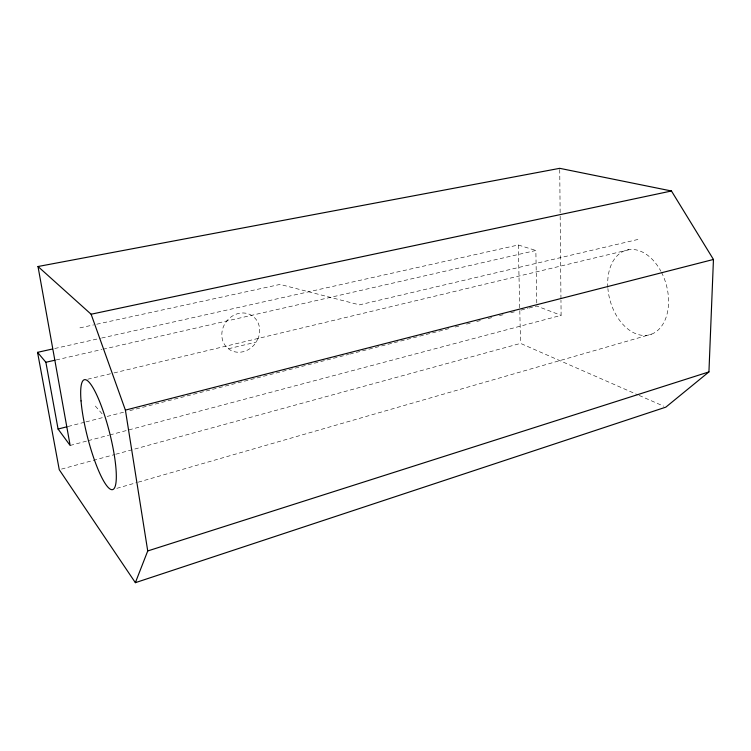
<?xml version="1.0" encoding="UTF-8"?>
<svg xmlns="http://www.w3.org/2000/svg" width="751" height="751" viewBox="0 0 751 751"><rect width="100%" height="100%" fill="white"/><g stroke="black" fill="none" stroke-linecap="round" stroke-linejoin="round"><path stroke-width="0.56" stroke-dasharray="3.75 2.82" d="M116.818 488.347L137.095 482.499M138.222 482.18L651.793 334.073M61.507 469.093L114.65 454.543M115.785 454.233L520.556 343.395L638.068 394.951M70.143 445.456L87.154 440.95M88.289 440.649L108.698 435.242M109.824 434.942L561.11 315.354L560.969 300.184M68.106 426.474L84.835 422.175M85.943 421.893L103.779 417.312M107.158 416.439L124.168 412.074M129.839 410.619L348.633 354.406M349.769 354.115L449.53 328.487M455.2 327.032L459.734 325.868M466.54 324.122L471.074 322.958M476.744 321.503L482.405 320.048M488.075 318.584L492.609 317.42M499.415 315.673L503.949 314.509M510.755 312.763L515.289 311.599M520.95 310.144L527.756 308.398M528.892 308.107L536.824 306.061L561.11 315.354M228.492 348.755L256.119 342.109M87.754 379.208L112.857 373.2M114.002 372.928L629.817 249.529M637.918 239.466L359.447 304.859L280.076 284.413L94.767 324.639M56.156 359.936L101.845 349.506M102.99 349.243L535.857 250.487L536.787 303.751M54.72 348.511L100.503 338.279M101.648 338.025L518.284 244.986L535.857 250.487M79.897 327.868L93.622 324.892M639.139 395.42L663.706 406.197M95.33 406.038L102.69 414.486M518.284 244.986L520.556 343.395M559.73 169.501L560.162 215.002M560.171 216.175L560.959 299.02M661.462 272.294A43.877 29.186 74.7 0 1 650.206 334.627A43.877 29.186 74.7 0 1 607.906 288.515M607.822 287.436A43.877 29.186 74.7 0 1 626.034 250.28A43.877 29.186 74.7 0 1 660.927 271.271M258.128 338.391L255.631 343.01A20.38 18.155 -54.5 0 1 229.177 349.384L225.685 346.155A20.38 18.155 -54.5 0 1 226.877 320.874A20.38 18.155 -54.5 0 1 251.087 315.082A20.38 18.155 -54.5 0 1 258.128 338.391"/><path stroke-width="1.13" d="M37.55 352.341L59.254 469.713L135.368 582.673L665.846 407.136L708.935 371.905L713.45 259.461L671.46 190.989L559.72 168.327L38.01 266.511L70.143 445.456L58.08 429.056L45.877 362.273L37.55 352.341L52.429 349.018M135.368 582.673L147.731 550.952L125.398 410.112L91.115 314.228L38.01 266.511M147.731 550.952L708.935 371.905M58.08 429.056L66.999 426.756M125.398 410.112L713.45 259.461M45.877 362.273L55.02 360.189M91.115 314.228L671.46 190.989M81.033 400.903A56.747 11.246 75.6 0 0 110.388 489.211A56.747 11.246 75.6 0 0 104.173 414.045A56.747 11.246 75.6 0 0 81.033 400.903"/></g></svg>
